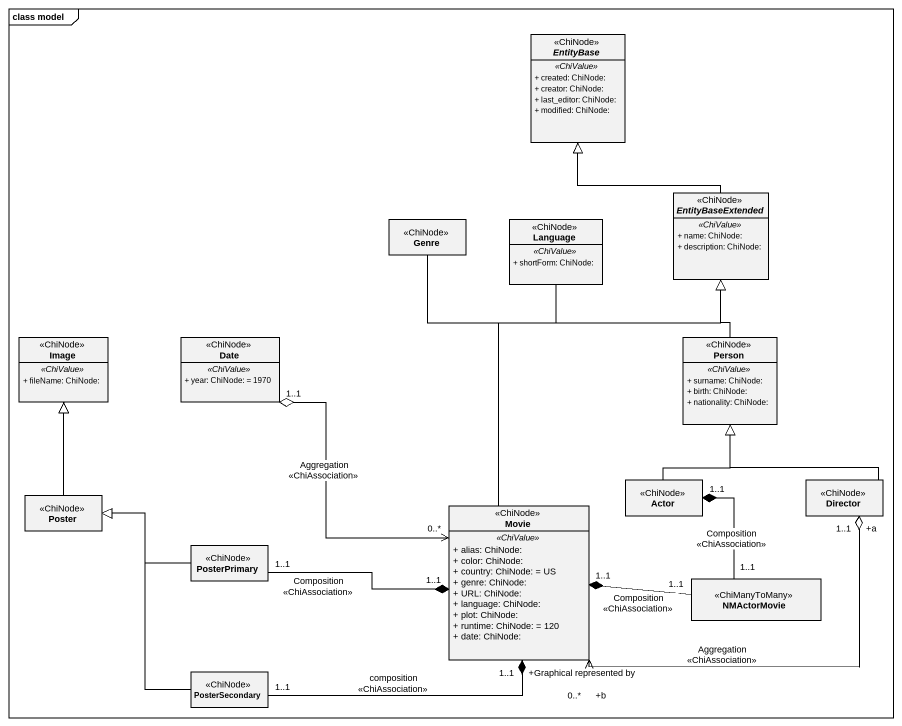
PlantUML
@startuml
mainframe class model
hide circle
hide empty members
skinparam classAttributeIconSize 0
abstract class EntityBase <<ChiNode>> {
  .. <<ChiValue>> ..
  + created: ChiNode:
  + creator: ChiNode:
  + last_editor: ChiNode:
  + modified: ChiNode:
}
class Genre <<ChiNode>>
class Language <<ChiNode>> {
  .. <<ChiValue>> ..
  + shortForm: ChiNode:
}
abstract class EntityBaseExtended <<ChiNode>> {
  .. <<ChiValue>> ..
  + name: ChiNode:
  + description: ChiNode:
}
class Image <<ChiNode>> {
  .. <<ChiValue>> ..
  + fileName: ChiNode:
}
class Date <<ChiNode>> {
  .. <<ChiValue>> ..
  + year: ChiNode: = 1970
}
class "Person" as Person_ <<ChiNode>> {
  .. <<ChiValue>> ..
  + surname: ChiNode:
  + birth: ChiNode:
  + nationality: ChiNode:
}
class Poster <<ChiNode>>
class "Actor" as Actor_ <<ChiNode>>
class Director <<ChiNode>>
class Movie <<ChiNode>> {
  .. <<ChiValue>> ..
  + alias: ChiNode:
  + color: ChiNode:
  + country: ChiNode: = US
  + genre: ChiNode:
  + URL: ChiNode:
  + language: ChiNode:
  + plot: ChiNode:
  + runtime: ChiNode: = 120
  + date: ChiNode:
}
class PosterPrimary <<ChiNode>>
class NMActorMovie <<ChiManyToMany>>
class PosterSecondary <<ChiNode>>
Genre -right-|> EntityBaseExtended
Language -right-|> EntityBaseExtended
EntityBaseExtended -up-|> EntityBase
Date "1..1" o--> "0..*" Movie : Aggregation\n<<ChiAssociation>>
Person_ -up-|> EntityBaseExtended
Poster -up-|> Image
Actor_ -up-|> Person_
Actor_ "1..1" *-- "1..1" NMActorMovie : Composition\n<<ChiAssociation>>
Director -up-|> Person_
Director "+a\n1..1" o-left-> "+b\n0..*" Movie : Aggregation\n<<ChiAssociation>>
Movie -up-|> EntityBaseExtended
Movie "1..1" *-left- "1..1" PosterPrimary : Composition\n<<ChiAssociation>>
Movie "1..1" *-right- "1..1" NMActorMovie : Composition\n<<ChiAssociation>>
Movie "+Graphical represented by\n1..1" *-left- "1..1" PosterSecondary : composition\n<<ChiAssociation>>
PosterPrimary -left-|> Poster
PosterSecondary -up-|> Poster
@enduml
